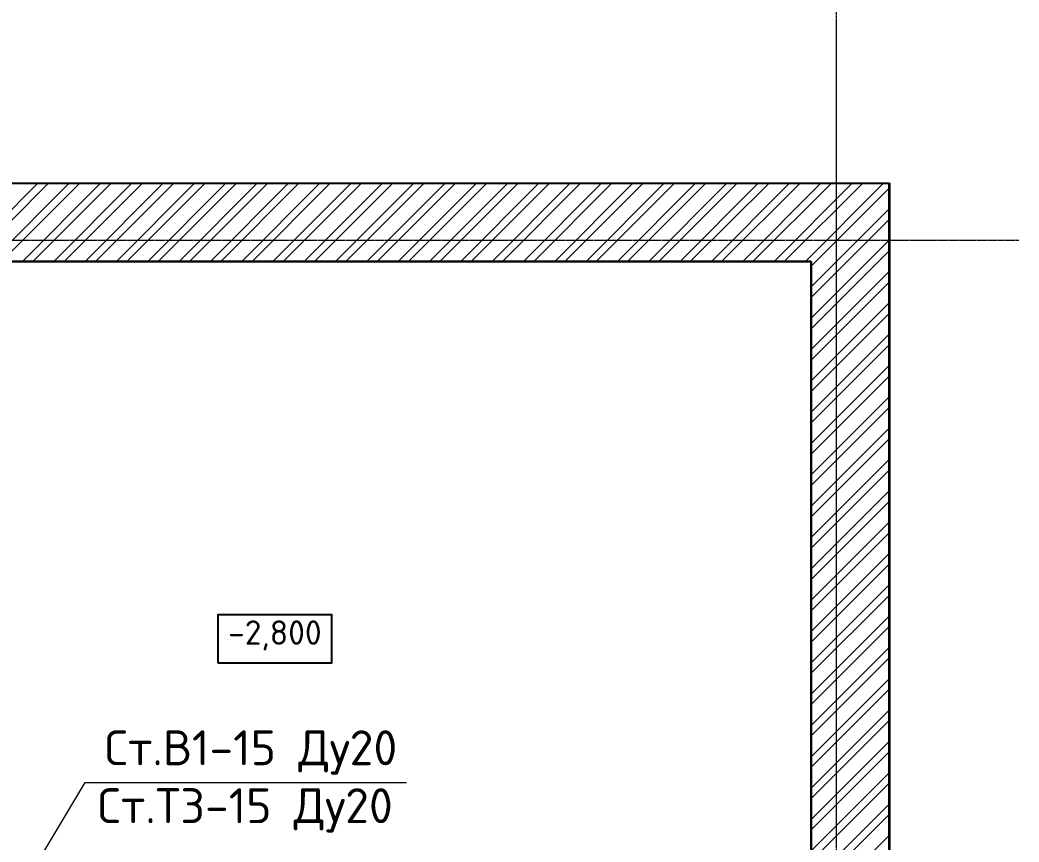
# Model space of a CAD drawing. Header units: millimetres. Extents: x -10178924 to 11692288, y -947381 to 58396.
# Drawn here: x 777504 to 784667, y -817354 to -811463 of the extents above; entities that cross this region are included whole.
import ezdxf

# ---------------------------------------------------------------- set-up
doc = ezdxf.new("R2010")
doc.units = ezdxf.units.MM
doc.linetypes.add('осевая', pattern=[50.8, 31.75, -6.35, 6.35, -6.35])
for name, color, linetype, true_color in [('PDF _Отметки', 7, 'Continuous', 0x7f9fff), ('PDF _Размеры осевые', 7, 'Continuous', 0x5d6970), ('PDF _штриховка', 7, 'Continuous', 0x95834a)]:
    doc.layers.add(name, color=color, linetype=linetype, true_color=true_color)
doc.layers.add('PDF _Стены.1', color=7, linetype='Continuous')
for name, color, linetype, lineweight in [('PDF _Текст', 7, 'Continuous', 5), ('Размеры осевые', 153, 'Continuous', 9), ('Стены.1', 7, 'Continuous', 25), ('ШТРИХОВКА', 252, 'Continuous', 15)]:
    doc.layers.add(name, color=color, linetype=linetype, lineweight=lineweight)
doc.styles.add('PDF ISOCPEUR', font='isocpeur.ttf')

# ---------------------------------------------------------------- blocks, each defined once
blk = doc.blocks.new('A$C5282721b')
at = {"layer": 'ШТРИХОВКА', "ltscale": 100, "true_color": 0x000000, "transparency": 33554687}
h = blk.add_hatch(dxfattribs=at)
h.set_pattern_fill('ANSI31', color=18, scale=50)
h.set_pattern_definition([(45, (-79853.19, 25128.16), (-112.2532, 112.2532), [])])
h.paths.add_polyline_path([(5440.998, -31868.119), (-7386.275, -31868.119), (-7386.275, -48296.478), (61378.75, -48296.478), (61378.75, -31842.839), (41035.118, -31842.839), (41035.118, -31656.036), (40796.248, -31656.036), (40796.248, -31842.839), (40629.962, -31842.839), (40629.962, -31942.839), (40605.14, -34348.621), (40629.93, -32405.355), (39128.581, -32429.908), (40629.962, -32402.839), (40629.675, -32155.326), (39132.149, -32179.816), (39135.64, -31968.17), (38886.085, -31968.17), (38879.867, -32433.975), (40623.548, -32405.459), (40553.111, -38427.181), (40243.01, -38425.516), (40241.748, -38827.97), (43340.219, -38835.027), (43340.219, -38442.147), (40953.116, -38429.329), (41029.994, -32402.839), (54378.974, -32402.839), (54378.974, -35923.465), (54778.974, -35923.465), (54778.974, -32402.839), (60818.75, -32402.839), (60818.75, -41309.464), (60472.291, -41309.464), (60472.291, -41709.464), (60818.75, -41709.464), (60818.75, -47736.478), (44025.201, -47736.478), (44013.125, -46167.929), (43613.137, -46171.008), (43625.189, -47736.478), (27189.462, -47736.478), (27189.462, -44565.139), (26789.462, -44565.139), (26789.462, -47736.478), (10401.743, -47736.478), (10394.408, -46134.647), (9994.404, -46134.678), (10001.739, -47736.478), (-6826.275, -47736.478), (-6826.275, -41729.869), (-6530.734, -41731.097), (-6529.072, -41331.1), (-6826.275, -41329.865), (-6826.275, -32428.119), (-762.705, -32428.119), (-770.891, -36004.088), (-370.903, -36005.35), (-362.703, -32428.119), (5640.998, -32428.119), (5640.998, -31868.119)])
h.paths.add_polyline_path([(3584.804, -41373.023), (3584.804, -41773.13), (9973.974, -41799.679), (9987.536, -44634.678), (10387.54, -44634.678), (10372.735, -41401.332)], flags=17)
h.paths.add_polyline_path([(2513.142, -41768.578), (2514.803, -41368.779), (-383.184, -41356.638), (-371.114, -37407.013), (-774.123, -37406.088), (-783.181, -41354.976), (-5508.242, -41335.314), (-5509.901, -41734.604)], flags=17)
at = {"layer": 'Размеры осевые', "color": 251, "linetype": 'осевая', "ltscale": 0.5, "transparency": 33554687}
for p, q in [((61000, -52200), (61000, -25800)), ((-9750, -32250), (62308.109, -32250)), ((-9718.727, -32250), (61848.609, -32250)), ((-9718.727, -32250), (61848.609, -32250))]:
    blk.add_line(p, q, dxfattribs=at)
at = {"layer": 'Стены.1', "color": 18, "linetype": 'Continuous', "true_color": 0x000000, "transparency": 33554687, "flags": 128}
for points in [[(54568.725, -31842.839), (61378.75, -31842.839)], [(61378.75, -31842.839), (61378.75, -41309.464)], [(54778.974, -32402.839), (60818.75, -32402.839)], [(60818.75, -32402.839), (60818.75, -41309.464)]]:
    blk.add_lwpolyline(points, dxfattribs=at)

msp = doc.modelspace()

# ---------------------------------------------------------------- linework, layer by layer
at = {"layer": 'PDF _Отметки', "lineweight": 25}
msp.add_lwpolyline([(778924.8, -816071.3), (778924.8, -815724.2), (779737.5, -815724.2), (779737.5, -816071.3)], close=True, dxfattribs=at)
at = {"layer": 'PDF _Размеры осевые', "lineweight": 9}
for points in [[(783357.1, -811478.1), (783357.1, -811465.4)], [(783357.1, -811486.6), (783357.1, -811482.3)], [(783357.1, -811503.5), (783357.1, -811490.8)], [(783357.1, -811512), (783357.1, -811507.7)], [(783357.1, -811528.9), (783357.1, -811516.2)], [(783357.1, -811537.4), (783357.1, -811533.1)], [(783357.1, -811554.3), (783357.1, -811541.6)], [(783357.1, -811562.8), (783357.1, -811558.5)], [(783357.1, -811579.7), (783357.1, -811567)], [(783357.1, -811588.2), (783357.1, -811583.9)], [(783357.1, -811605.1), (783357.1, -811592.4)], [(783357.1, -811613.6), (783357.1, -811609.3)], [(783357.1, -811630.5), (783357.1, -811617.8)], [(783357.1, -811639), (783357.1, -811634.7)], [(783357.1, -811655.9), (783357.1, -811643.2)], [(783357.1, -811664.4), (783357.1, -811660.1)], [(783357.1, -811681.3), (783357.1, -811668.6)], [(783357.1, -811689.8), (783357.1, -811685.5)], [(783357.1, -811706.7), (783357.1, -811694)], [(783357.1, -811715.2), (783357.1, -811710.9)], [(783357.1, -811732.1), (783357.1, -811719.4)], [(783357.1, -811740.6), (783357.1, -811736.3)], [(783357.1, -811757.5), (783357.1, -811744.8)], [(783357.1, -811766), (783357.1, -811761.7)], [(783357.1, -811782.9), (783357.1, -811770.2)], [(783357.1, -811791.4), (783357.1, -811787.1)], [(783357.1, -811808.3), (783357.1, -811795.6)], [(783357.1, -811816.8), (783357.1, -811812.5)], [(783357.1, -811833.7), (783357.1, -811821)], [(783357.1, -811842.2), (783357.1, -811837.9)], [(783357.1, -811859.1), (783357.1, -811846.4)], [(783357.1, -811867.6), (783357.1, -811863.3)], [(783357.1, -811884.5), (783357.1, -811871.8)], [(783357.1, -811893), (783357.1, -811888.7)], [(783357.1, -811909.9), (783357.1, -811897.2)], [(783357.1, -811918.4), (783357.1, -811914.1)], [(783357.1, -811935.3), (783357.1, -811922.6)], [(783357.1, -811943.8), (783357.1, -811939.5)], [(783357.1, -811960.7), (783357.1, -811948)], [(783357.1, -811969.2), (783357.1, -811964.9)], [(783357.1, -811986.1), (783357.1, -811973.4)], [(783357.1, -811994.6), (783357.1, -811990.3)], [(783357.1, -812011.5), (783357.1, -811998.8)], [(783357.1, -812020), (783357.1, -812015.7)], [(783357.1, -812036.9), (783357.1, -812024.2)], [(783357.1, -812045.4), (783357.1, -812041.1)], [(783357.1, -812062.3), (783357.1, -812049.6)], [(783357.1, -812070.8), (783357.1, -812066.5)], [(783357.1, -812087.7), (783357.1, -812075)], [(783357.1, -812096.2), (783357.1, -812091.9)], [(783357.1, -812113.1), (783357.1, -812100.4)], [(783357.1, -812121.6), (783357.1, -812117.3)], [(783357.1, -812138.5), (783357.1, -812125.8)], [(783357.1, -812147), (783357.1, -812142.7)], [(783357.1, -812163.9), (783357.1, -812151.2)], [(783357.1, -812172.4), (783357.1, -812168.1)], [(783357.1, -812189.3), (783357.1, -812176.6)], [(783357.1, -812197.8), (783357.1, -812193.5)], [(783357.1, -812214.7), (783357.1, -812202)], [(783357.1, -812223.2), (783357.1, -812218.9)], [(783357.1, -812240.1), (783357.1, -812227.4)], [(783357.1, -812248.6), (783357.1, -812244.3)], [(783357.1, -812265.5), (783357.1, -812252.8)], [(783357.1, -812274), (783357.1, -812269.7)], [(783357.1, -812290.9), (783357.1, -812278.2)], [(783357.1, -812299.4), (783357.1, -812295.1)], [(783357.1, -812316.3), (783357.1, -812303.6)], [(783357.1, -812324.8), (783357.1, -812320.5)], [(783357.1, -812341.7), (783357.1, -812329)], [(783357.1, -812350.2), (783357.1, -812345.9)], [(783357.1, -812367.1), (783357.1, -812354.4)], [(783357.1, -812375.6), (783357.1, -812371.3)], [(783357.1, -812392.5), (783357.1, -812379.8)], [(783357.1, -812401), (783357.1, -812396.7)], [(783357.1, -812417.9), (783357.1, -812405.2)], [(783357.1, -812426.4), (783357.1, -812422.1)], [(783357.1, -812443.3), (783357.1, -812430.6)], [(783357.1, -812451.8), (783357.1, -812447.5)], [(783357.1, -812468.7), (783357.1, -812456)], [(783357.1, -812477.2), (783357.1, -812472.9)], [(783357.1, -812494.1), (783357.1, -812481.4)], [(783357.1, -812502.6), (783357.1, -812498.3)], [(783357.1, -812519.5), (783357.1, -812506.8)], [(783357.1, -812528), (783357.1, -812523.7)], [(783357.1, -812544.9), (783357.1, -812532.2)], [(783357.1, -812553.4), (783357.1, -812549.1)], [(783357.1, -812570.3), (783357.1, -812557.6)], [(783357.1, -812578.8), (783357.1, -812574.5)], [(783357.1, -812595.7), (783357.1, -812583)], [(783357.1, -812604.2), (783357.1, -812599.9)], [(783357.1, -812621.1), (783357.1, -812608.4)], [(783357.1, -812629.6), (783357.1, -812625.3)], [(783357.1, -812646.5), (783357.1, -812633.8)], [(783357.1, -812655), (783357.1, -812650.7)], [(783357.1, -812671.9), (783357.1, -812659.2)], [(783357.1, -812680.4), (783357.1, -812676.1)], [(783357.1, -812697.3), (783357.1, -812684.6)], [(783357.1, -812705.8), (783357.1, -812701.5)], [(783357.1, -812722.7), (783357.1, -812710)], [(783357.1, -812731.2), (783357.1, -812726.9)], [(783357.1, -812748.1), (783357.1, -812735.4)], [(783357.1, -812756.6), (783357.1, -812752.3)], [(783357.1, -812773.5), (783357.1, -812760.8)], [(783357.1, -812782), (783357.1, -812777.7)], [(783357.1, -812798.9), (783357.1, -812786.2)], [(783357.1, -812807.4), (783357.1, -812803.1)], [(783357.1, -812824.3), (783357.1, -812811.6)], [(783357.1, -812832.8), (783357.1, -812828.5)], [(783357.1, -812849.7), (783357.1, -812837)], [(783357.1, -812858.2), (783357.1, -812853.9)], [(783357.1, -812875.1), (783357.1, -812862.4)], [(783357.1, -812883.6), (783357.1, -812879.3)], [(783357.1, -812900.5), (783357.1, -812887.8)], [(783357.1, -812909), (783357.1, -812904.7)], [(783357.1, -812925.9), (783357.1, -812913.2)], [(783357.1, -812934.4), (783357.1, -812930.1)], [(783357.1, -812951.3), (783357.1, -812938.6)], [(783357.1, -812959.8), (783357.1, -812955.5)], [(783357.1, -812976.7), (783357.1, -812964)], [(783357.1, -812985.2), (783357.1, -812980.9)], [(777506.6, -813040.2), (777523.5, -813040.2), (777527.7, -813040.2)], [(777532, -813040.2), (777548.9, -813040.2), (777553.1, -813040.2)], [(777557.4, -813040.2), (777574.3, -813040.2), (777578.5, -813040.2)], [(777582.8, -813040.2), (777599.7, -813040.2), (777603.9, -813040.2)], [(777608.2, -813040.2), (777625.1, -813040.2), (777629.3, -813040.2)], [(777633.6, -813040.2), (777650.5, -813040.2), (777654.7, -813040.2)], [(777659, -813040.2), (777675.9, -813040.2), (777680.1, -813040.2)], [(777684.4, -813040.2), (777701.3, -813040.2), (777705.5, -813040.2)], [(777709.8, -813040.2), (777726.7, -813040.2), (777730.9, -813040.2)], [(777735.2, -813040.2), (777752.1, -813040.2), (777756.3, -813040.2)], [(777760.6, -813040.2), (777777.5, -813040.2), (777781.7, -813040.2)], [(777786, -813040.2), (777802.9, -813040.2), (777807.1, -813040.2)], [(777811.4, -813040.2), (777828.3, -813040.2), (777832.5, -813040.2)], [(777836.8, -813040.2), (777853.7, -813040.2), (777857.9, -813040.2)], [(777862.2, -813040.2), (777879.1, -813040.2), (777883.3, -813040.2)], [(777887.6, -813040.2), (777904.5, -813040.2), (777908.7, -813040.2)], [(777913, -813040.2), (777929.9, -813040.2), (777934.1, -813040.2)], [(777938.4, -813040.2), (777955.3, -813040.2), (777959.5, -813040.2)], [(777963.8, -813040.2), (777980.7, -813040.2), (777984.9, -813040.2)], [(777989.2, -813040.2), (778006.1, -813040.2), (778010.3, -813040.2)], [(778014.6, -813040.2), (778031.5, -813040.2), (778035.7, -813040.2)], [(778040, -813040.2), (778056.9, -813040.2), (778061.1, -813040.2)], [(778065.4, -813040.2), (778082.3, -813040.2), (778086.5, -813040.2)], [(778090.8, -813040.2), (778107.7, -813040.2), (778111.9, -813040.2)], [(778116.2, -813040.2), (778133.1, -813040.2), (778137.3, -813040.2)], [(778141.6, -813040.2), (778158.5, -813040.2), (778162.7, -813040.2)], [(778167, -813040.2), (778183.9, -813040.2), (778188.1, -813040.2)], [(778192.4, -813040.2), (778209.3, -813040.2), (778213.5, -813040.2)], [(778217.8, -813040.2), (778234.7, -813040.2), (778238.9, -813040.2)], [(778243.2, -813040.2), (778260.1, -813040.2), (778264.3, -813040.2)], [(778268.6, -813040.2), (778285.5, -813040.2), (778289.7, -813040.2)], [(778294, -813040.2), (778310.9, -813040.2), (778315.1, -813040.2)], [(778319.4, -813040.2), (778336.3, -813040.2), (778340.5, -813040.2)], [(778344.8, -813040.2), (778361.7, -813040.2), (778366, -813040.2)], [(778370.2, -813040.2), (778387.1, -813040.2), (778391.3, -813040.2)], [(778395.6, -813040.2), (778412.5, -813040.2), (778416.7, -813040.2)], [(778421, -813040.2), (778437.9, -813040.2), (778442.1, -813040.2)], [(778446.4, -813040.2), (778463.3, -813040.2), (778467.5, -813040.2)], [(778471.8, -813040.2), (778488.7, -813040.2), (778493, -813040.2)], [(778497.2, -813040.2), (778514.1, -813040.2), (778518.3, -813040.2)], [(778522.6, -813040.2), (778539.5, -813040.2), (778543.7, -813040.2)], [(778548, -813040.2), (778564.9, -813040.2), (778569.1, -813040.2)], [(778573.4, -813040.2), (778590.3, -813040.2), (778594.6, -813040.2)], [(778598.8, -813040.2), (778615.7, -813040.2), (778620, -813040.2)], [(778624.2, -813040.2), (778641.1, -813040.2), (778645.3, -813040.2)], [(778649.6, -813040.2), (778666.5, -813040.2), (778670.7, -813040.2)], [(778675, -813040.2), (778691.9, -813040.2), (778696.1, -813040.2)], [(778700.4, -813040.2), (778717.3, -813040.2), (778721.6, -813040.2)], [(778725.8, -813040.2), (778742.7, -813040.2), (778747, -813040.2)], [(778751.2, -813040.2), (778768.1, -813040.2), (778772.3, -813040.2)], [(778776.6, -813040.2), (778793.5, -813040.2), (778797.8, -813040.2)], [(778802, -813040.2), (778818.9, -813040.2), (778823.2, -813040.2)], [(778827.4, -813040.2), (778844.3, -813040.2), (778848.6, -813040.2)], [(778852.8, -813040.2), (778869.7, -813040.2), (778874, -813040.2)], [(778878.2, -813040.2), (778895.1, -813040.2), (778899.3, -813040.2)], [(778903.6, -813040.2), (778920.5, -813040.2), (778924.8, -813040.2)], [(778929, -813040.2), (778945.9, -813040.2), (778950.2, -813040.2)], [(778954.4, -813040.2), (778971.3, -813040.2), (778975.6, -813040.2)], [(778979.8, -813040.2), (778996.7, -813040.2), (779001, -813040.2)], [(779005.2, -813040.2), (779022.1, -813040.2), (779026.4, -813040.2)], [(779030.6, -813040.2), (779047.5, -813040.2), (779051.8, -813040.2)], [(779056, -813040.2), (779072.9, -813040.2), (779077.2, -813040.2)], [(779081.4, -813040.2), (779098.3, -813040.2), (779102.6, -813040.2)], [(779106.8, -813040.2), (779123.7, -813040.2), (779128, -813040.2)], [(779132.2, -813040.2), (779149.1, -813040.2), (779153.4, -813040.2)], [(779157.6, -813040.2), (779174.5, -813040.2), (779178.8, -813040.2)], [(779183, -813040.2), (779199.9, -813040.2), (779204.2, -813040.2)], [(779208.4, -813040.2), (779225.3, -813040.2), (779229.6, -813040.2)], [(779233.8, -813040.2), (779250.7, -813040.2), (779255, -813040.2)], [(779259.2, -813040.2), (779276.1, -813040.2), (779280.4, -813040.2)], [(779284.6, -813040.2), (779301.5, -813040.2), (779305.8, -813040.2)], [(779310, -813040.2), (779326.9, -813040.2), (779331.2, -813040.2)], [(779335.4, -813040.2), (779352.3, -813040.2), (779356.6, -813040.2)], [(779360.8, -813040.2), (779377.7, -813040.2), (779382, -813040.2)], [(779386.2, -813040.2), (779403.1, -813040.2), (779407.4, -813040.2)], [(779411.6, -813040.2), (779428.5, -813040.2), (779432.8, -813040.2)], [(779437, -813040.2), (779453.9, -813040.2), (779458.2, -813040.2)], [(779462.4, -813040.2), (779479.3, -813040.2), (779483.6, -813040.2)], [(779487.8, -813040.2), (779504.7, -813040.2), (779509, -813040.2)], [(779513.2, -813040.2), (779530.1, -813040.2), (779534.4, -813040.2)], [(779538.6, -813040.2), (779555.5, -813040.2), (779559.8, -813040.2)], [(779564, -813040.2), (779580.9, -813040.2), (779585.2, -813040.2)], [(779589.4, -813040.2), (779606.3, -813040.2), (779610.6, -813040.2)], [(779614.8, -813040.2), (779631.7, -813040.2), (779636, -813040.2)], [(779640.2, -813040.2), (779657.1, -813040.2), (779661.4, -813040.2)], [(779665.6, -813040.2), (779682.5, -813040.2), (779686.8, -813040.2)], [(779691, -813040.2), (779707.9, -813040.2), (779712.2, -813040.2)], [(779716.4, -813040.2), (779733.3, -813040.2), (779737.6, -813040.2)], [(779741.8, -813040.2), (779758.7, -813040.2), (779763, -813040.2)], [(779767.2, -813040.2), (779784.1, -813040.2), (779788.4, -813040.2)], [(779792.6, -813040.2), (779809.5, -813040.2), (779813.8, -813040.2)], [(779818, -813040.2), (779834.9, -813040.2), (779839.2, -813040.2)], [(779843.4, -813040.2), (779860.3, -813040.2), (779864.6, -813040.2)], [(779868.8, -813040.2), (779885.7, -813040.2), (779890, -813040.2)], [(779894.2, -813040.2), (779911.1, -813040.2), (779915.4, -813040.2)], [(779919.6, -813040.2), (779936.5, -813040.2), (779940.8, -813040.2)], [(779945, -813040.2), (779961.9, -813040.2), (779966.2, -813040.2)], [(779970.4, -813040.2), (779987.3, -813040.2), (779991.6, -813040.2)], [(779995.8, -813040.2), (780012.7, -813040.2), (780017, -813040.2)], [(780021.2, -813040.2), (780038.1, -813040.2), (780042.4, -813040.2)], [(780046.6, -813040.2), (780063.5, -813040.2), (780067.8, -813040.2)], [(780072, -813040.2), (780088.9, -813040.2), (780093.2, -813040.2)], [(780097.4, -813040.2), (780114.3, -813040.2), (780118.6, -813040.2)], [(780122.8, -813040.2), (780139.7, -813040.2), (780144, -813040.2)], [(780148.2, -813040.2), (780165.1, -813040.2), (780169.4, -813040.2)], [(780173.6, -813040.2), (780190.5, -813040.2), (780194.8, -813040.2)], [(780199, -813040.2), (780215.9, -813040.2), (780220.2, -813040.2)], [(780224.4, -813040.2), (780241.3, -813040.2), (780245.6, -813040.2)], [(780249.8, -813040.2), (780266.7, -813040.2), (780271, -813040.2)], [(780275.2, -813040.2), (780292.1, -813040.2), (780296.4, -813040.2)], [(780300.6, -813040.2), (780317.5, -813040.2), (780321.8, -813040.2)], [(780326, -813040.2), (780342.9, -813040.2), (780347.2, -813040.2)], [(780351.4, -813040.2), (780368.3, -813040.2), (780372.6, -813040.2)], [(780376.8, -813040.2), (780393.7, -813040.2), (780398, -813040.2)], [(780402.2, -813040.2), (780419.1, -813040.2), (780423.4, -813040.2)], [(780427.6, -813040.2), (780444.5, -813040.2), (780448.8, -813040.2)], [(780453, -813040.2), (780469.9, -813040.2), (780474.2, -813040.2)], [(780478.4, -813040.2), (780495.3, -813040.2), (780499.6, -813040.2)], [(780503.8, -813040.2), (780520.7, -813040.2), (780525, -813040.2)], [(780529.2, -813040.2), (780546.1, -813040.2), (780550.4, -813040.2)], [(780554.6, -813040.2), (780571.5, -813040.2), (780575.8, -813040.2)], [(780580, -813040.2), (780596.9, -813040.2), (780601.2, -813040.2)], [(780605.4, -813040.2), (780622.3, -813040.2), (780626.6, -813040.2)], [(780630.8, -813040.2), (780647.7, -813040.2), (780652, -813040.2)], [(780656.2, -813040.2), (780673.1, -813040.2), (780677.4, -813040.2)], [(780681.6, -813040.2), (780698.5, -813040.2), (780702.8, -813040.2)], [(780707, -813040.2), (780723.9, -813040.2), (780728.2, -813040.2)], [(780732.4, -813040.2), (780749.3, -813040.2), (780753.6, -813040.2)], [(780757.8, -813040.2), (780774.7, -813040.2), (780779, -813040.2)], [(780783.2, -813040.2), (780800.1, -813040.2), (780804.4, -813040.2)], [(780808.6, -813040.2), (780825.5, -813040.2), (780829.8, -813040.2)], [(780834, -813040.2), (780850.9, -813040.2), (780855.2, -813040.2)], [(780859.4, -813040.2), (780876.3, -813040.2), (780880.6, -813040.2)], [(780884.8, -813040.2), (780901.7, -813040.2), (780906, -813040.2)], [(780910.2, -813040.2), (780927.1, -813040.2), (780931.4, -813040.2)], [(780935.6, -813040.2), (780952.5, -813040.2), (780956.8, -813040.2)], [(780961, -813040.2), (780977.9, -813040.2), (780982.2, -813040.2)], [(780986.4, -813040.2), (781003.3, -813040.2), (781007.6, -813040.2)], [(781011.8, -813040.2), (781028.7, -813040.2), (781033, -813040.2)], [(781037.2, -813040.2), (781054.1, -813040.2), (781058.4, -813040.2)], [(781062.6, -813040.2), (781079.5, -813040.2), (781083.8, -813040.2)], [(781088, -813040.2), (781104.9, -813040.2), (781109.2, -813040.2)], [(781113.4, -813040.2), (781130.3, -813040.2), (781134.6, -813040.2)], [(781138.8, -813040.2), (781155.7, -813040.2), (781160, -813040.2)], [(781164.2, -813040.2), (781181.1, -813040.2), (781185.4, -813040.2)], [(781189.6, -813040.2), (781206.5, -813040.2), (781210.8, -813040.2)], [(781215, -813040.2), (781231.9, -813040.2), (781236.2, -813040.2)], [(781240.4, -813040.2), (781257.3, -813040.2), (781261.6, -813040.2)], [(781265.8, -813040.2), (781282.7, -813040.2), (781287, -813040.2)], [(781291.2, -813040.2), (781308.1, -813040.2), (781312.4, -813040.2)], [(781316.6, -813040.2), (781333.5, -813040.2), (781337.8, -813040.2)], [(781342, -813040.2), (781358.9, -813040.2), (781363.2, -813040.2)], [(781367.4, -813040.2), (781384.3, -813040.2), (781388.6, -813040.2)], [(781392.8, -813040.2), (781409.7, -813040.2), (781414, -813040.2)], [(781418.2, -813040.2), (781435.1, -813040.2), (781439.4, -813040.2)], [(781443.6, -813040.2), (781460.5, -813040.2), (781464.8, -813040.2)], [(781469, -813040.2), (781485.9, -813040.2), (781490.2, -813040.2)], [(781494.4, -813040.2), (781511.3, -813040.2), (781515.6, -813040.2)], [(781519.8, -813040.2), (781536.7, -813040.2), (781541, -813040.2)], [(781545.2, -813040.2), (781562.1, -813040.2), (781566.4, -813040.2)], [(781570.6, -813040.2), (781587.5, -813040.2), (781591.8, -813040.2)], [(781596, -813040.2), (781612.9, -813040.2), (781617.2, -813040.2)], [(781621.4, -813040.2), (781638.3, -813040.2), (781642.6, -813040.2)], [(781646.8, -813040.2), (781663.7, -813040.2), (781668, -813040.2)], [(781672.2, -813040.2), (781689.1, -813040.2), (781693.4, -813040.2)], [(781697.6, -813040.2), (781714.5, -813040.2), (781718.8, -813040.2)], [(781723, -813040.2), (781739.9, -813040.2), (781744.2, -813040.2)], [(781748.4, -813040.2), (781765.3, -813040.2), (781769.6, -813040.2)], [(781773.8, -813040.2), (781790.7, -813040.2), (781795, -813040.2)], [(781799.2, -813040.2), (781816.1, -813040.2), (781820.4, -813040.2)], [(781824.6, -813040.2), (781841.5, -813040.2), (781845.8, -813040.2)], [(781850, -813040.2), (781866.9, -813040.2), (781871.2, -813040.2)], [(781875.4, -813040.2), (781892.3, -813040.2), (781896.6, -813040.2)], [(781900.8, -813040.2), (781917.7, -813040.2), (781922, -813040.2)], [(781926.2, -813040.2), (781943.1, -813040.2), (781947.4, -813040.2)], [(781951.6, -813040.2), (781968.5, -813040.2), (781972.8, -813040.2)], [(781977, -813040.2), (781993.9, -813040.2), (781998.2, -813040.2)], [(782002.4, -813040.2), (782019.3, -813040.2), (782023.6, -813040.2)], [(782027.8, -813040.2), (782044.7, -813040.2), (782049, -813040.2)], [(782053.2, -813040.2), (782070.1, -813040.2), (782074.4, -813040.2)], [(782078.6, -813040.2), (782095.5, -813040.2), (782099.8, -813040.2)], [(782104, -813040.2), (782120.9, -813040.2), (782125.2, -813040.2)], [(782129.4, -813040.2), (782146.3, -813040.2), (782150.6, -813040.2)], [(782154.8, -813040.2), (782171.7, -813040.2), (782176, -813040.2)], [(782180.2, -813040.2), (782197.1, -813040.2), (782201.4, -813040.2)], [(782205.6, -813040.2), (782222.5, -813040.2), (782226.8, -813040.2)], [(782231, -813040.2), (782247.9, -813040.2), (782252.2, -813040.2)], [(782256.4, -813040.2), (782273.3, -813040.2), (782277.6, -813040.2)], [(782281.8, -813040.2), (782298.7, -813040.2), (782303, -813040.2)], [(782307.2, -813040.2), (782324.1, -813040.2), (782328.4, -813040.2)], [(782332.6, -813040.2), (782349.5, -813040.2), (782353.8, -813040.2)], [(782358, -813040.2), (782374.9, -813040.2), (782379.2, -813040.2)], [(782383.4, -813040.2), (782400.3, -813040.2), (782404.6, -813040.2)], [(782408.8, -813040.2), (782425.7, -813040.2), (782430, -813040.2)], [(782434.2, -813040.2), (782451.1, -813040.2), (782455.4, -813040.2)], [(782459.6, -813040.2), (782476.5, -813040.2), (782480.8, -813040.2)], [(782485, -813040.2), (782501.9, -813040.2), (782506.2, -813040.2)], [(782510.4, -813040.2), (782527.3, -813040.2), (782531.6, -813040.2)], [(782535.8, -813040.2), (782552.7, -813040.2), (782557, -813040.2)], [(782561.2, -813040.2), (782578.1, -813040.2), (782582.4, -813040.2)], [(782586.6, -813040.2), (782603.5, -813040.2), (782607.8, -813040.2)], [(782612, -813040.2), (782628.9, -813040.2), (782633.2, -813040.2)], [(782637.4, -813040.2), (782654.3, -813040.2), (782658.6, -813040.2)], [(782662.8, -813040.2), (782679.7, -813040.2), (782684, -813040.2)], [(782688.2, -813040.2), (782705.1, -813040.2), (782709.4, -813040.2)], [(782713.6, -813040.2), (782730.5, -813040.2), (782734.8, -813040.2)], [(782739, -813040.2), (782755.9, -813040.2), (782760.2, -813040.2)], [(782764.4, -813040.2), (782781.3, -813040.2), (782785.6, -813040.2)], [(782789.8, -813040.2), (782806.7, -813040.2), (782811, -813040.2)], [(782815.2, -813040.2), (782832.1, -813040.2), (782836.4, -813040.2)], [(782840.6, -813040.2), (782857.5, -813040.2), (782861.8, -813040.2)], [(782866, -813040.2), (782882.9, -813040.2), (782887.2, -813040.2)], [(782891.4, -813040.2), (782908.3, -813040.2), (782912.6, -813040.2)], [(782916.8, -813040.2), (782933.7, -813040.2), (782938, -813040.2)], [(782942.2, -813040.2), (782959.1, -813040.2), (782963.4, -813040.2)], [(782967.6, -813040.2), (782984.5, -813040.2), (782988.8, -813040.2)], [(782993, -813040.2), (783009.9, -813040.2), (783014.2, -813040.2)], [(783018.4, -813040.2), (783035.3, -813040.2), (783039.6, -813040.2)], [(783043.8, -813040.2), (783060.7, -813040.2), (783065, -813040.2)], [(783069.2, -813040.2), (783086.1, -813040.2), (783090.4, -813040.2)], [(783094.6, -813040.2), (783111.5, -813040.2), (783115.8, -813040.2)], [(783120, -813040.2), (783136.9, -813040.2), (783141.2, -813040.2)], [(783145.4, -813040.2), (783162.3, -813040.2), (783166.6, -813040.2)], [(783170.8, -813040.2), (783187.7, -813040.2), (783192, -813040.2)], [(783196.2, -813040.2), (783213.1, -813040.2), (783217.4, -813040.2)], [(783221.6, -813040.2), (783238.5, -813040.2), (783242.8, -813040.2)], [(783247, -813040.2), (783264, -813040.2), (783268.2, -813040.2)], [(783272.4, -813040.2), (783289.4, -813040.2), (783293.6, -813040.2)], [(783297.8, -813040.2), (783314.7, -813040.2), (783319, -813040.2)], [(783323.2, -813040.2), (783340.2, -813040.2), (783344.4, -813040.2)], [(783348.6, -813040.2), (783365.6, -813040.2), (783369.8, -813040.2)], [(783357.1, -813002.1), (783357.1, -812989.4)], [(783357.1, -813010.6), (783357.1, -813006.3)], [(783357.1, -813027.5), (783357.1, -813014.8)], [(783357.1, -813036), (783357.1, -813031.7)], [(783357.1, -813052.9), (783357.1, -813040.2)], [(783374, -813040.2), (783391, -813040.2), (783395.2, -813040.2)], [(783399.4, -813040.2), (783416.4, -813040.2), (783420.6, -813040.2)], [(783424.8, -813040.2), (783441.8, -813040.2), (783446, -813040.2)], [(783450.2, -813040.2), (783467.2, -813040.2), (783471.4, -813040.2)], [(783475.6, -813040.2), (783492.6, -813040.2), (783496.8, -813040.2)], [(783501, -813040.2), (783518, -813040.2), (783522.2, -813040.2)], [(783526.4, -813040.2), (783543.4, -813040.2), (783547.6, -813040.2)], [(783551.8, -813040.2), (783568.8, -813040.2), (783573, -813040.2)], [(783577.2, -813040.2), (783594.2, -813040.2), (783598.4, -813040.2)], [(783602.6, -813040.2), (783619.6, -813040.2), (783623.8, -813040.2)], [(783628, -813040.2), (783645, -813040.2), (783649.2, -813040.2)], [(783653.4, -813040.2), (783670.4, -813040.2), (783674.6, -813040.2)], [(783678.8, -813040.2), (783695.8, -813040.2), (783700, -813040.2)], [(783704.2, -813040.2), (783721.2, -813040.2), (783725.4, -813040.2)], [(783729.6, -813040.2), (783746.6, -813040.2), (783750.8, -813040.2)], [(783755, -813040.2), (783772, -813040.2), (783776.2, -813040.2)], [(783780.4, -813040.2), (783797.4, -813040.2), (783801.6, -813040.2)], [(783805.8, -813040.2), (783822.8, -813040.2), (783827, -813040.2)], [(783831.2, -813040.2), (783848.2, -813040.2), (783852.4, -813040.2)], [(783856.6, -813040.2), (783873.6, -813040.2), (783877.8, -813040.2)], [(783882, -813040.2), (783899, -813040.2), (783903.2, -813040.2)], [(783907.4, -813040.2), (783924.4, -813040.2), (783928.6, -813040.2)], [(783932.8, -813040.2), (783949.8, -813040.2), (783954, -813040.2)], [(783958.2, -813040.2), (783975.2, -813040.2), (783979.4, -813040.2)], [(783983.6, -813040.2), (784000.6, -813040.2), (784004.8, -813040.2)], [(784009, -813040.2), (784026, -813040.2), (784030.2, -813040.2)], [(784034.4, -813040.2), (784051.4, -813040.2), (784055.6, -813040.2)], [(784059.8, -813040.2), (784076.8, -813040.2), (784081, -813040.2)], [(784085.2, -813040.2), (784102.2, -813040.2), (784106.4, -813040.2)], [(784110.6, -813040.2), (784127.6, -813040.2), (784131.8, -813040.2)], [(784136, -813040.2), (784153, -813040.2), (784157.2, -813040.2)], [(784161.4, -813040.2), (784178.4, -813040.2), (784182.6, -813040.2)], [(784186.8, -813040.2), (784203.8, -813040.2), (784208, -813040.2)], [(784212.2, -813040.2), (784229.2, -813040.2), (784233.4, -813040.2)], [(784237.6, -813040.2), (784254.6, -813040.2), (784258.8, -813040.2)], [(784263, -813040.2), (784280, -813040.2), (784284.2, -813040.2)], [(784288.4, -813040.2), (784305.4, -813040.2), (784309.6, -813040.2)], [(784313.8, -813040.2), (784330.8, -813040.2), (784335, -813040.2)], [(784339.2, -813040.2), (784356.2, -813040.2), (784360.4, -813040.2)], [(784364.6, -813040.2), (784381.6, -813040.2), (784385.8, -813040.2)], [(784390, -813040.2), (784407, -813040.2), (784411.2, -813040.2)], [(784415.4, -813040.2), (784432.4, -813040.2), (784436.6, -813040.2)], [(784440.8, -813040.2), (784457.8, -813040.2), (784462, -813040.2)], [(784466.2, -813040.2), (784483.2, -813040.2), (784487.4, -813040.2)], [(784491.6, -813040.2), (784508.6, -813040.2), (784512.8, -813040.2)], [(784517, -813040.2), (784534, -813040.2), (784538.2, -813040.2)], [(784542.4, -813040.2), (784559.4, -813040.2), (784563.6, -813040.2)], [(784567.8, -813040.2), (784584.8, -813040.2), (784589, -813040.2)], [(784593.2, -813040.2), (784610.2, -813040.2), (784614.4, -813040.2)], [(784618.6, -813040.2), (784635.6, -813040.2), (784639.8, -813040.2)], [(784644, -813040.2), (784665.2, -813040.2)], [(783357.1, -813061.4), (783357.1, -813057.1)], [(783357.1, -813078.3), (783357.1, -813065.6)], [(783357.1, -813086.8), (783357.1, -813082.5)], [(783357.1, -813103.7), (783357.1, -813091)], [(783357.1, -813112.2), (783357.1, -813107.9)], [(783357.1, -813129.1), (783357.1, -813116.4)], [(783357.1, -813137.6), (783357.1, -813133.3)], [(783357.1, -813154.5), (783357.1, -813141.8)], [(783357.1, -813163), (783357.1, -813158.7)], [(783357.1, -813179.9), (783357.1, -813167.2)], [(783357.1, -813188.4), (783357.1, -813184.1)], [(783357.1, -813205.3), (783357.1, -813192.6)], [(783357.1, -813213.8), (783357.1, -813209.5)], [(783357.1, -813230.7), (783357.1, -813218)], [(783357.1, -813239.2), (783357.1, -813234.9)], [(783357.1, -813256.1), (783357.1, -813243.4)], [(783357.1, -813264.6), (783357.1, -813260.3)], [(783357.1, -813281.5), (783357.1, -813268.8)], [(783357.1, -813290), (783357.1, -813285.7)], [(783357.1, -813306.9), (783357.1, -813294.2)], [(783357.1, -813315.4), (783357.1, -813311.1)], [(783357.1, -813332.3), (783357.1, -813319.6)], [(783357.1, -813340.8), (783357.1, -813336.5)], [(783357.1, -813357.7), (783357.1, -813345)], [(783357.1, -813366.2), (783357.1, -813361.9)], [(783357.1, -813383.1), (783357.1, -813370.4)], [(783357.1, -813391.6), (783357.1, -813387.3)], [(783357.1, -813408.5), (783357.1, -813395.8)], [(783357.1, -813417), (783357.1, -813412.7)], [(783357.1, -813433.9), (783357.1, -813421.2)], [(783357.1, -813442.4), (783357.1, -813438.1)], [(783357.1, -813459.3), (783357.1, -813446.6)], [(783357.1, -813467.8), (783357.1, -813463.5)], [(783357.1, -813484.7), (783357.1, -813472)], [(783357.1, -813493.2), (783357.1, -813488.9)], [(783357.1, -813510.1), (783357.1, -813497.4)], [(783357.1, -813518.6), (783357.1, -813514.3)], [(783357.1, -813535.5), (783357.1, -813522.8)], [(783357.1, -813544), (783357.1, -813539.7)], [(783357.1, -813560.9), (783357.1, -813548.2)], [(783357.1, -813569.4), (783357.1, -813565.1)], [(783357.1, -813586.3), (783357.1, -813573.6)], [(783357.1, -813594.8), (783357.1, -813590.5)], [(783357.1, -813611.7), (783357.1, -813599)], [(783357.1, -813620.2), (783357.1, -813615.9)], [(783357.1, -813637.1), (783357.1, -813624.4)], [(783357.1, -813645.6), (783357.1, -813641.3)], [(783357.1, -813662.5), (783357.1, -813649.8)], [(783357.1, -813671), (783357.1, -813666.7)], [(783357.1, -813687.9), (783357.1, -813675.2)], [(783357.1, -813696.4), (783357.1, -813692.1)], [(783357.1, -813713.3), (783357.1, -813700.6)], [(783357.1, -813721.8), (783357.1, -813717.5)], [(783357.1, -813738.7), (783357.1, -813726)], [(783357.1, -813747.2), (783357.1, -813742.9)], [(783357.1, -813764.1), (783357.1, -813751.4)], [(783357.1, -813772.6), (783357.1, -813768.3)], [(783357.1, -813789.5), (783357.1, -813776.8)], [(783357.1, -813798), (783357.1, -813793.7)], [(783357.1, -813814.9), (783357.1, -813802.2)], [(783357.1, -813823.4), (783357.1, -813819.1)], [(783357.1, -813840.3), (783357.1, -813827.6)], [(783357.1, -813848.8), (783357.1, -813844.5)], [(783357.1, -813865.7), (783357.1, -813853)], [(783357.1, -813874.2), (783357.1, -813869.9)], [(783357.1, -813891.1), (783357.1, -813878.4)], [(783357.1, -813899.6), (783357.1, -813895.3)], [(783357.1, -813916.5), (783357.1, -813903.8)], [(783357.1, -813925), (783357.1, -813920.7)], [(783357.1, -813941.9), (783357.1, -813929.2)], [(783357.1, -813950.4), (783357.1, -813946.1)], [(783357.1, -813967.3), (783357.1, -813954.6)], [(783357.1, -813975.8), (783357.1, -813971.5)], [(783357.1, -813992.7), (783357.1, -813980)], [(783357.1, -814001.2), (783357.1, -813996.9)], [(783357.1, -814018.1), (783357.1, -814005.4)], [(783357.1, -814026.6), (783357.1, -814022.3)], [(783357.1, -814043.5), (783357.1, -814030.8)], [(783357.1, -814052), (783357.1, -814047.7)], [(783357.1, -814068.9), (783357.1, -814056.2)], [(783357.1, -814077.4), (783357.1, -814073.1)], [(783357.1, -814094.3), (783357.1, -814081.6)], [(783357.1, -814102.8), (783357.1, -814098.5)], [(783357.1, -814119.7), (783357.1, -814107)], [(783357.1, -814128.2), (783357.1, -814123.9)], [(783357.1, -814145.1), (783357.1, -814132.4)], [(783357.1, -814153.6), (783357.1, -814149.3)], [(783357.1, -814170.5), (783357.1, -814157.8)], [(783357.1, -814179), (783357.1, -814174.7)], [(783357.1, -814195.9), (783357.1, -814183.2)], [(783357.1, -814204.4), (783357.1, -814200.2)], [(783357.1, -814221.3), (783357.1, -814208.6)], [(783357.1, -814229.8), (783357.1, -814225.5)], [(783357.1, -814246.7), (783357.1, -814234)], [(783357.1, -814255.2), (783357.1, -814250.9)], [(783357.1, -814272.1), (783357.1, -814259.4)], [(783357.1, -814280.6), (783357.1, -814276.3)], [(783357.1, -814297.5), (783357.1, -814284.8)], [(783357.1, -814306), (783357.1, -814301.8)], [(783357.1, -814322.9), (783357.1, -814310.2)], [(783357.1, -814331.4), (783357.1, -814327.2)], [(783357.1, -814348.3), (783357.1, -814335.6)], [(783357.1, -814356.8), (783357.1, -814352.5)], [(783357.1, -814373.7), (783357.1, -814361)], [(783357.1, -814382.2), (783357.1, -814378)], [(783357.1, -814399.1), (783357.1, -814386.4)], [(783357.1, -814407.6), (783357.1, -814403.4)], [(783357.1, -814424.5), (783357.1, -814411.8)], [(783357.1, -814433), (783357.1, -814428.8)], [(783357.1, -814449.9), (783357.1, -814437.2)], [(783357.1, -814458.4), (783357.1, -814454.2)], [(783357.1, -814475.3), (783357.1, -814462.6)], [(783357.1, -814483.8), (783357.1, -814479.6)], [(783357.1, -814500.7), (783357.1, -814488)], [(783357.1, -814509.2), (783357.1, -814505)], [(783357.1, -814526.1), (783357.1, -814513.4)], [(783357.1, -814534.6), (783357.1, -814530.4)], [(783357.1, -814551.5), (783357.1, -814538.8)], [(783357.1, -814560), (783357.1, -814555.8)], [(783357.1, -814576.9), (783357.1, -814564.2)], [(783357.1, -814585.4), (783357.1, -814581.2)], [(783357.1, -814602.3), (783357.1, -814589.6)], [(783357.1, -814610.8), (783357.1, -814606.6)], [(783357.1, -814627.7), (783357.1, -814615)], [(783357.1, -814636.2), (783357.1, -814632)], [(783357.1, -814653.1), (783357.1, -814640.4)], [(783357.1, -814661.6), (783357.1, -814657.4)], [(783357.1, -814678.5), (783357.1, -814665.8)], [(783357.1, -814687), (783357.1, -814682.8)], [(783357.1, -814703.9), (783357.1, -814691.2)], [(783357.1, -814712.4), (783357.1, -814708.2)], [(783357.1, -814729.3), (783357.1, -814716.6)], [(783357.1, -814737.8), (783357.1, -814733.6)], [(783357.1, -814754.7), (783357.1, -814742)], [(783357.1, -814763.2), (783357.1, -814759)], [(783357.1, -814780.1), (783357.1, -814767.4)], [(783357.1, -814788.6), (783357.1, -814784.4)], [(783357.1, -814805.5), (783357.1, -814792.8)], [(783357.1, -814814), (783357.1, -814809.8)], [(783357.1, -814830.9), (783357.1, -814818.2)], [(783357.1, -814839.4), (783357.1, -814835.2)], [(783357.1, -814856.3), (783357.1, -814843.6)], [(783357.1, -814864.8), (783357.1, -814860.6)], [(783357.1, -814881.7), (783357.1, -814869)], [(783357.1, -814890.2), (783357.1, -814886)], [(783357.1, -814907.1), (783357.1, -814894.4)], [(783357.1, -814915.6), (783357.1, -814911.4)], [(783357.1, -814932.5), (783357.1, -814919.8)], [(783357.1, -814941), (783357.1, -814936.8)], [(783357.1, -814957.9), (783357.1, -814945.2)], [(783357.1, -814966.4), (783357.1, -814962.2)], [(783357.1, -814983.3), (783357.1, -814970.6)], [(783357.1, -814991.8), (783357.1, -814987.6)], [(783357.1, -815008.7), (783357.1, -814996)], [(783357.1, -815017.2), (783357.1, -815013)], [(783357.1, -815034.1), (783357.1, -815021.4)], [(783357.1, -815042.6), (783357.1, -815038.4)], [(783357.1, -815059.5), (783357.1, -815046.8)], [(783357.1, -815068), (783357.1, -815063.8)], [(783357.1, -815084.9), (783357.1, -815072.2)], [(783357.1, -815093.4), (783357.1, -815089.2)], [(783357.1, -815110.3), (783357.1, -815097.6)], [(783357.1, -815118.8), (783357.1, -815114.6)], [(783357.1, -815135.7), (783357.1, -815123)], [(783357.1, -815144.2), (783357.1, -815140)], [(783357.1, -815161.1), (783357.1, -815148.4)], [(783357.1, -815169.6), (783357.1, -815165.4)], [(783357.1, -815186.5), (783357.1, -815173.8)], [(783357.1, -815195), (783357.1, -815190.8)], [(783357.1, -815211.9), (783357.1, -815199.2)], [(783357.1, -815220.4), (783357.1, -815216.2)], [(783357.1, -815237.3), (783357.1, -815224.6)], [(783357.1, -815245.8), (783357.1, -815241.6)], [(783357.1, -815262.7), (783357.1, -815250)], [(783357.1, -815271.2), (783357.1, -815267)], [(783357.1, -815288.1), (783357.1, -815275.4)], [(783357.1, -815296.6), (783357.1, -815292.4)], [(783357.1, -815313.5), (783357.1, -815300.8)], [(783357.1, -815322), (783357.1, -815317.8)], [(783357.1, -815338.9), (783357.1, -815326.2)], [(783357.1, -815347.4), (783357.1, -815343.2)], [(783357.1, -815364.3), (783357.1, -815351.6)], [(783357.1, -815372.8), (783357.1, -815368.6)], [(783357.1, -815389.7), (783357.1, -815377)], [(783357.1, -815398.2), (783357.1, -815394)], [(783357.1, -815415.1), (783357.1, -815402.4)], [(783357.1, -815423.6), (783357.1, -815419.4)], [(783357.1, -815440.5), (783357.1, -815427.8)], [(783357.1, -815449), (783357.1, -815444.8)], [(783357.1, -815465.9), (783357.1, -815453.2)], [(783357.1, -815474.4), (783357.1, -815470.2)], [(783357.1, -815491.3), (783357.1, -815478.6)], [(783357.1, -815499.8), (783357.1, -815495.6)], [(783357.1, -815516.7), (783357.1, -815504)], [(783357.1, -815525.2), (783357.1, -815521)], [(783357.1, -815542.1), (783357.1, -815529.4)], [(783357.1, -815550.6), (783357.1, -815546.4)], [(783357.1, -815567.5), (783357.1, -815554.8)], [(783357.1, -815576), (783357.1, -815571.8)], [(783357.1, -815592.9), (783357.1, -815580.2)], [(783357.1, -815601.4), (783357.1, -815597.2)], [(783357.1, -815618.3), (783357.1, -815605.6)], [(783357.1, -815626.8), (783357.1, -815622.6)], [(783357.1, -815643.7), (783357.1, -815631)], [(783357.1, -815652.2), (783357.1, -815648)], [(783357.1, -815669.1), (783357.1, -815656.4)], [(783357.1, -815677.6), (783357.1, -815673.4)], [(783357.1, -815694.5), (783357.1, -815681.8)], [(783357.1, -815703), (783357.1, -815698.8)], [(783357.1, -815719.9), (783357.1, -815707.2)], [(783357.1, -815728.4), (783357.1, -815724.2)], [(783357.1, -815745.3), (783357.1, -815732.6)], [(783357.1, -815753.8), (783357.1, -815749.6)], [(783357.1, -815770.7), (783357.1, -815758)], [(783357.1, -815779.2), (783357.1, -815775)], [(783357.1, -815796.1), (783357.1, -815783.4)], [(783357.1, -815804.6), (783357.1, -815800.4)], [(783357.1, -815821.5), (783357.1, -815808.8)], [(783357.1, -815830), (783357.1, -815825.8)], [(783357.1, -815846.9), (783357.1, -815834.2)], [(783357.1, -815855.4), (783357.1, -815851.2)], [(783357.1, -815872.3), (783357.1, -815859.6)], [(783357.1, -815880.8), (783357.1, -815876.6)], [(783357.1, -815897.7), (783357.1, -815885)], [(783357.1, -815906.2), (783357.1, -815902)], [(783357.1, -815923.1), (783357.1, -815910.4)], [(783357.1, -815931.6), (783357.1, -815927.4)], [(783357.1, -815948.5), (783357.1, -815935.8)], [(783357.1, -815957), (783357.1, -815952.8)], [(783357.1, -815973.9), (783357.1, -815961.2)], [(783357.1, -815982.4), (783357.1, -815978.2)], [(783357.1, -815999.3), (783357.1, -815986.6)], [(783357.1, -816007.8), (783357.1, -816003.6)], [(783357.1, -816024.7), (783357.1, -816012)], [(783357.1, -816033.2), (783357.1, -816029)], [(783357.1, -816050.1), (783357.1, -816037.4)], [(783357.1, -816058.6), (783357.1, -816054.4)], [(783357.1, -816075.5), (783357.1, -816062.8)], [(783357.1, -816084), (783357.1, -816079.8)], [(783357.1, -816100.9), (783357.1, -816088.2)], [(783357.1, -816109.4), (783357.1, -816105.2)], [(783357.1, -816126.3), (783357.1, -816113.6)], [(783357.1, -816134.8), (783357.1, -816130.6)], [(783357.1, -816151.7), (783357.1, -816139)], [(783357.1, -816160.2), (783357.1, -816156)], [(783357.1, -816177.1), (783357.1, -816164.4)], [(783357.1, -816185.6), (783357.1, -816181.4)], [(783357.1, -816202.5), (783357.1, -816189.8)], [(783357.1, -816211), (783357.1, -816206.8)], [(783357.1, -816227.9), (783357.1, -816215.2)], [(783357.1, -816236.4), (783357.1, -816232.2)], [(783357.1, -816253.3), (783357.1, -816240.6)], [(783357.1, -816261.8), (783357.1, -816257.6)], [(783357.1, -816278.7), (783357.1, -816266)], [(783357.1, -816287.2), (783357.1, -816283)], [(783357.1, -816304.1), (783357.1, -816291.4)], [(783357.1, -816312.6), (783357.1, -816308.4)], [(783357.1, -816329.5), (783357.1, -816316.8)], [(783357.1, -816338), (783357.1, -816333.8)], [(783357.1, -816354.9), (783357.1, -816342.2)], [(783357.1, -816363.4), (783357.1, -816359.2)], [(783357.1, -816380.3), (783357.1, -816367.6)], [(783357.1, -816388.8), (783357.1, -816384.6)], [(783357.1, -816405.7), (783357.1, -816393)], [(783357.1, -816414.2), (783357.1, -816410)], [(783357.1, -816431.1), (783357.1, -816418.4)], [(783357.1, -816439.6), (783357.1, -816435.4)], [(783357.1, -816456.5), (783357.1, -816443.8)], [(783357.1, -816465), (783357.1, -816460.8)], [(783357.1, -816481.9), (783357.1, -816469.2)], [(783357.1, -816490.4), (783357.1, -816486.2)], [(783357.1, -816507.3), (783357.1, -816494.6)], [(783357.1, -816515.8), (783357.1, -816511.6)], [(783357.1, -816532.7), (783357.1, -816520)], [(783357.1, -816541.2), (783357.1, -816537)], [(783357.1, -816558.1), (783357.1, -816545.4)], [(783357.1, -816566.6), (783357.1, -816562.4)], [(783357.1, -816583.5), (783357.1, -816570.8)], [(783357.1, -816592), (783357.1, -816587.8)], [(783357.1, -816608.9), (783357.1, -816596.2)], [(783357.1, -816617.4), (783357.1, -816613.2)], [(783357.1, -816634.3), (783357.1, -816621.6)], [(783357.1, -816642.8), (783357.1, -816638.6)], [(783357.1, -816659.7), (783357.1, -816647)], [(783357.1, -816668.2), (783357.1, -816664)], [(783357.1, -816685.1), (783357.1, -816672.4)], [(783357.1, -816693.6), (783357.1, -816689.4)], [(783357.1, -816710.5), (783357.1, -816697.8)], [(783357.1, -816719), (783357.1, -816714.8)], [(783357.1, -816735.9), (783357.1, -816723.2)], [(783357.1, -816744.4), (783357.1, -816740.2)], [(783357.1, -816761.3), (783357.1, -816748.6)], [(783357.1, -816769.8), (783357.1, -816765.6)], [(783357.1, -816786.7), (783357.1, -816774)], [(783357.1, -816795.2), (783357.1, -816791)], [(783357.1, -816812.1), (783357.1, -816799.4)], [(783357.1, -816820.6), (783357.1, -816816.4)], [(783357.1, -816837.5), (783357.1, -816824.8)], [(783357.1, -816846), (783357.1, -816841.8)], [(783357.1, -816862.9), (783357.1, -816850.2)], [(783357.1, -816871.4), (783357.1, -816867.2)], [(783357.1, -816888.3), (783357.1, -816875.6)], [(783357.1, -816896.8), (783357.1, -816892.6)], [(783357.1, -816913.7), (783357.1, -816901)], [(783357.1, -816922.2), (783357.1, -816918)], [(783357.1, -816939.1), (783357.1, -816926.4)], [(783357.1, -816947.6), (783357.1, -816943.4)], [(783357.1, -816964.5), (783357.1, -816951.8)], [(783357.1, -816973), (783357.1, -816968.8)], [(783357.1, -816989.9), (783357.1, -816977.2)], [(783357.1, -816998.4), (783357.1, -816994.2)], [(783357.1, -817015.3), (783357.1, -817002.6)], [(783357.1, -817023.8), (783357.1, -817019.6)], [(783357.1, -817040.7), (783357.1, -817028)], [(783357.1, -817049.2), (783357.1, -817045)], [(783357.1, -817066.1), (783357.1, -817053.4)], [(783357.1, -817074.6), (783357.1, -817070.4)], [(783357.1, -817091.5), (783357.1, -817078.8)], [(783357.1, -817100), (783357.1, -817095.8)], [(783357.1, -817116.9), (783357.1, -817104.2)], [(783357.1, -817125.4), (783357.1, -817121.2)], [(783357.1, -817142.3), (783357.1, -817129.6)], [(783357.1, -817150.8), (783357.1, -817146.6)], [(783357.1, -817167.7), (783357.1, -817155)], [(783357.1, -817176.2), (783357.1, -817172)], [(783357.1, -817193.1), (783357.1, -817180.4)], [(783357.1, -817201.6), (783357.1, -817197.4)], [(783357.1, -817218.5), (783357.1, -817205.8)], [(783357.1, -817227), (783357.1, -817222.8)], [(783357.1, -817243.9), (783357.1, -817231.2)], [(783357.1, -817252.4), (783357.1, -817248.2)], [(783357.1, -817269.3), (783357.1, -817256.6)], [(783357.1, -817277.8), (783357.1, -817273.6)], [(783357.1, -817294.7), (783357.1, -817282)], [(783357.1, -817303.2), (783357.1, -817299)], [(783357.1, -817320.1), (783357.1, -817307.4)], [(783357.1, -817328.6), (783357.1, -817324.4)], [(783357.1, -817345.5), (783357.1, -817332.8)], [(783357.1, -817354), (783357.1, -817349.8)]]:
    msp.add_lwpolyline(points, dxfattribs=at)
at = {"layer": 'PDF _Стены.1', "lineweight": 25}
for points in [[(776922.4, -812633.8), (783733.6, -812633.8)], [(783733.9, -812633.8), (783733.9, -822099.2)], [(777134, -813192.6), (783174.8, -813192.6)], [(783175, -813192.6), (783175, -822099.2)]]:
    msp.add_lwpolyline(points, dxfattribs=at)
at = {"layer": 'PDF _Текст'}
msp.add_lwpolyline([(776765.7, -818945.7), (777972.2, -816926.5), (778073.8, -816926.5), (780275.1, -816926.5)], dxfattribs=at)
at = {"layer": 'PDF _штриховка', "color": 251, "lineweight": 5, "true_color": 0x636466}
for points in [[(777151, -813192.6), (777709.8, -812633.8)], [(777375.3, -813192.6), (777934.1, -812633.8)], [(777599.7, -813192.6), (778158.5, -812633.8)], [(777824.1, -813192.6), (778382.9, -812633.8)], [(778048.4, -813192.6), (778607.2, -812633.8)], [(778272.8, -813192.6), (778831.6, -812633.8)], [(778497.2, -813192.6), (779056, -812633.8)], [(778721.6, -813192.6), (779280.3, -812633.8)], [(778945.9, -813192.6), (779504.7, -812633.8)], [(779170.3, -813192.6), (779729.1, -812633.8)], [(779394.7, -813192.6), (779953.4, -812633.8)], [(779619, -813192.6), (780177.8, -812633.8)], [(779843.4, -813192.6), (780402.2, -812633.8)], [(780067.8, -813192.6), (780626.5, -812633.8)], [(780292.1, -813192.6), (780850.9, -812633.8)], [(780516.5, -813192.6), (781075.3, -812633.8)], [(780740.9, -813192.6), (781299.6, -812633.8)], [(780965.2, -813192.6), (781524, -812633.8)], [(781189.6, -813192.6), (781748.4, -812633.8)], [(781414, -813192.6), (781972.8, -812633.8)], [(781638.3, -813192.6), (782197.1, -812633.8)], [(781862.7, -813192.6), (782421.5, -812633.8)], [(782087.1, -813192.6), (782645.9, -812633.8)], [(782311.4, -813192.6), (782874.5, -812633.8)], [(782535.8, -813192.6), (783098.8, -812633.8)], [(782760.2, -813192.6), (783323.2, -812633.8)], [(782984.5, -813192.6), (783547.6, -812633.8)], [(783175, -813230.7), (783733.8, -812671.9)], [(783175, -813455.1), (783733.8, -812896.3)], [(783175, -813679.4), (783733.8, -813120.7)], [(783175, -813903.8), (783733.8, -813345)], [(783175, -814128.2), (783733.8, -813569.4)], [(783175, -814352.5), (783733.8, -813793.8)], [(783175, -814576.9), (783733.8, -814018.1)], [(783175, -814801.3), (783733.8, -814242.5)], [(783175, -815025.7), (783733.8, -814466.9)], [(783175, -815250), (783733.8, -814691.2)], [(783175, -815474.4), (783733.8, -814915.6)], [(783175, -815698.8), (783733.8, -815140)], [(783175, -815923.1), (783733.8, -815364.3)], [(783175, -816147.5), (783733.8, -815588.7)], [(783175, -816371.9), (783733.8, -815813.1)], [(783175, -816596.2), (783733.8, -816037.5)], [(783175, -816820.6), (783733.8, -816261.8)], [(783175, -817045), (783733.8, -816486.2)], [(783175, -817269.3), (783733.8, -816710.6)], [(783175, -817493.7), (783733.8, -816934.9)], [(783175, -817718.1), (783733.8, -817159.3)]]:
    msp.add_lwpolyline(points, dxfattribs=at)

# ---------------------------------------------------------------- block references
msp.add_blockref('A$C5282721b', (722358.6, -780790.4))

# ---------------------------------------------------------------- texts
at = {"layer": 'PDF _Текст', "color": 161, "true_color": 0x7f9fff, "insert": (778996.7, -815873.4), "char_height": 175, "attachment_point": 4, "style": 'PDF ISOCPEUR'}
msp.add_mtext('-2,800', dxfattribs=at)
at = {"layer": 'PDF _Текст', "char_height": 249.994, "attachment_point": 4, "style": 'PDF ISOCPEUR'}
for s, insert in [('Ст.В1-15 Ду20', (778112, -816712.7)), ('Ст.Т3-15 Ду20', (778061.2, -817127.6))]:
    msp.add_mtext(s, dxfattribs=dict(at, insert=insert))

doc.saveas('drawing.dxf')
